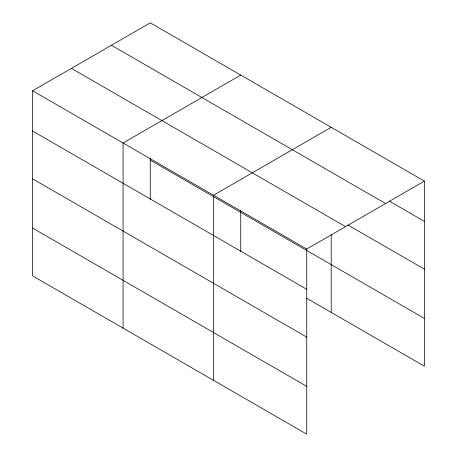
<?xml version="1.0" encoding="UTF-8"?>
<svg xmlns="http://www.w3.org/2000/svg" width="457" height="457" viewBox="0 0 457 457"><rect width="100%" height="100%" fill="white"/><g stroke="black" fill="none" stroke-linecap="round" stroke-linejoin="round"><path stroke-width="0.69" d="M32.596 90.789L306.733 249.054L306.733 434.15L32.596 275.879L32.596 90.789L150.267 22.85L424.404 181.121L424.404 366.211L306.578 298.192M240.73 75.079L123.064 143.018L123.064 328.109M331.199 127.309L213.528 195.242L213.528 380.338M306.733 249.054L424.404 181.121M389.221 201.057L424.404 221.371M111.439 45.272L385.571 203.536M347.863 224.981L424.404 269.167M71.429 68.367L345.561 226.638M150.267 160.144L424.404 318.415M32.596 131.039L306.733 289.304M32.596 178.836L306.733 337.106M32.596 228.083L306.733 386.354M331.199 234.63L331.199 312.399M240.73 210.231L240.73 251.613M150.267 158.002L150.267 199.383"/></g></svg>
